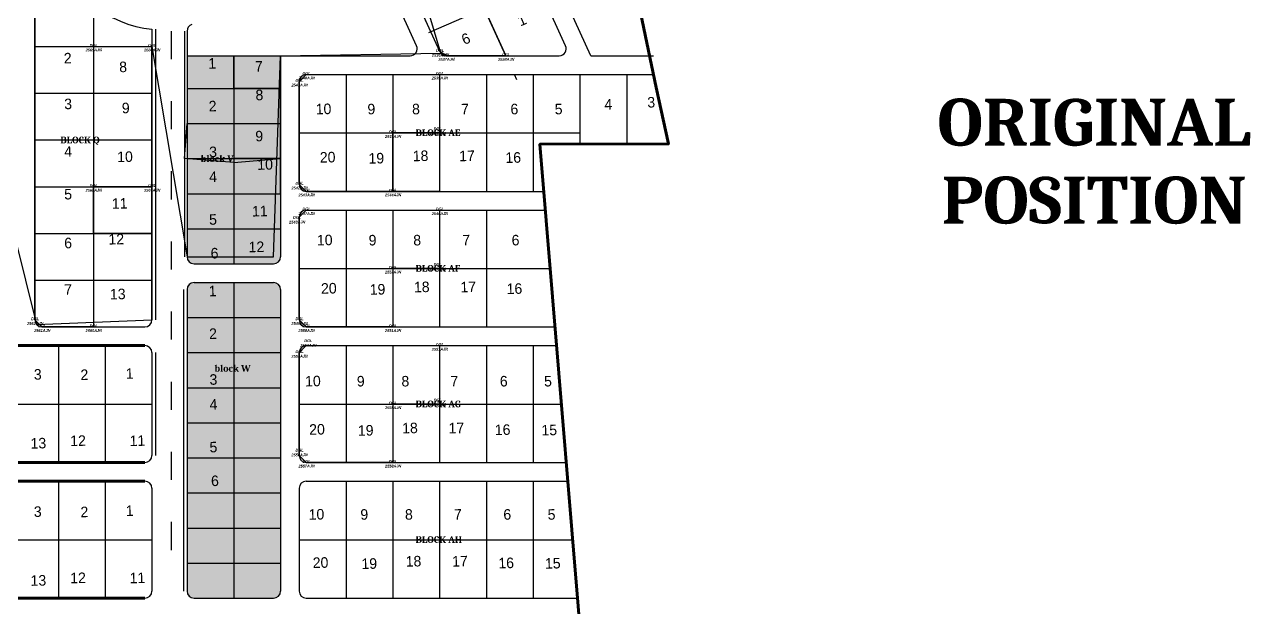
# Model space of a CAD drawing. Header units: metres. Extents: x 527079 to 600981, y 729644 to 782828.
# Drawn here: x 596223 to 596748, y 731633 to 731883 of the extents above; entities that cross this region are included whole.
import ezdxf

# ---------------------------------------------------------------- set-up
doc = ezdxf.new("R2010")
doc.units = ezdxf.units.M
doc.header["$MEASUREMENT"] = 0
doc.linetypes.add('ACAD_ISO03W100', pattern=[30, 12, -18])
doc.layers.add('KETU_EPE_BOUNDARY', color=7, linetype='Continuous', lineweight=140, true_color=0xffffff)

msp = doc.modelspace()

# ---------------------------------------------------------------- hatches: boundary and pattern name
at = {"true_color": 0x293189}
h = msp.add_hatch(color=177, dxfattribs=at)
h.dxf.hatch_style = 1
h.paths.add_polyline_path([(596009.49974, 731972.44145), (595989.49883, 731972.44145), (595989.35586, 731957.44145), (596009.35677, 731957.44145)], flags=17)
h.paths.add_polyline_path([(596009.64271, 731987.44145), (595989.6418, 731987.44145), (595989.49883, 731972.44145), (596009.49974, 731972.44145)], flags=16)
h.paths.add_polyline_path([(596009.78568, 732002.44145), (595989.78477, 732002.44145), (595989.6418, 731987.44145), (596009.64271, 731987.44145)], flags=16)
h.paths.add_polyline_path([(596009.99298, 732024.19058, 0.374211434), (596007.43553, 732027.18637), (595990.04534, 732029.77927), (595989.78477, 732002.44145), (596009.78568, 732002.44145)], flags=16)
h.paths.add_polyline_path([(595990.04534, 732029.77927), (595973.48224, 732032.24885, 0.455380119), (595970.03996, 732029.31024), (595969.78386, 732002.44145), (595989.78477, 732002.44145)])
h.paths.add_polyline_path([(596009.99298, 732024.19058, 0.374211434), (596007.43553, 732027.18637), (595990.04534, 732029.77927), (595989.78477, 732002.44145), (595989.21289, 731942.44145), (596009.2138, 731942.44145)])
h.paths.add_polyline_path([(596009.2138, 731942.44145), (595989.21289, 731942.44145), (595989.06992, 731927.44145), (596006.09929, 731927.44145, 0.411424723), (596009.09915, 731930.41286)])
h.paths.add_polyline_path([(596057.50192, 731972.44145), (596037.50101, 731972.44145), (596037.35804, 731957.44145), (596057.35895, 731957.44145)])
h.paths.add_polyline_path([(595989.21289, 731942.44145), (595969.21198, 731942.44145), (595969.09788, 731930.47005, 0.417007912), (595972.09774, 731927.44145), (595989.06992, 731927.44145)])
h.paths.add_polyline_path([(595989.35586, 731957.44145), (595969.35495, 731957.44145), (595969.21198, 731942.44145), (595989.21289, 731942.44145)])
h.paths.add_polyline_path([(595989.49883, 731972.44145), (595969.49792, 731972.44145), (595969.35495, 731957.44145), (595989.35586, 731957.44145)])
h.paths.add_polyline_path([(595989.6418, 731987.44145), (595969.64089, 731987.44145), (595969.49792, 731972.44145), (595989.49883, 731972.44145)])
h.paths.add_polyline_path([(595989.78477, 732002.44145), (595969.78386, 732002.44145), (595969.64089, 731987.44145), (595989.6418, 731987.44145)])
h.paths.add_polyline_path([(596009.99298, 732024.19058, 0.374211434), (596007.43553, 732027.18637), (595990.04534, 732029.77927), (595989.35586, 731957.44145), (596009.35677, 731957.44145)], flags=17)
h.paths.add_polyline_path([(596037.35804, 731957.44145), (596017.35713, 731957.44145), (596017.21416, 731942.44145), (596037.21507, 731942.44145)])
h.paths.add_polyline_path([(596037.50101, 731972.44145), (596017.5001, 731972.44145), (596017.35713, 731957.44145), (596037.35804, 731957.44145)])
h.paths.add_polyline_path([(596037.64398, 731987.44145), (596017.64307, 731987.44145), (596017.5001, 731972.44145), (596037.50101, 731972.44145)])
h.paths.add_polyline_path([(596037.78695, 732002.44145), (596017.78604, 732002.44145), (596017.64307, 731987.44145), (596037.64398, 731987.44145)])
h.paths.add_polyline_path([(596057.92704, 732017.04355, 0.374211434), (596055.36959, 732020.03934), (596037.9794, 732022.63224), (596037.64398, 731987.44145), (596057.64489, 731987.44145)])
h.paths.add_polyline_path([(596057.64489, 731987.44145), (596037.64398, 731987.44145), (596037.50101, 731972.44145), (596057.50192, 731972.44145)])
h.paths.add_polyline_path([(596057.35895, 731957.44145), (596037.35804, 731957.44145), (596037.21507, 731942.44145), (596057.21598, 731942.44145)])
h.paths.add_polyline_path([(596057.21598, 731942.44145), (596037.21507, 731942.44145), (596037.0721, 731927.44145), (596054.10147, 731927.44145, 0.411424723), (596057.10133, 731930.41286)])
h.paths.add_polyline_path([(596037.21507, 731942.44145), (596017.21416, 731942.44145), (596017.10006, 731930.47005, 0.417007912), (596020.09992, 731927.44145), (596037.0721, 731927.44145)])
h.paths.add_polyline_path([(596085.21725, 731942.44145), (596065.21634, 731942.44145), (596065.10224, 731930.47005, 0.417007912), (596068.1021, 731927.44145), (596085.07428, 731927.44145)])
h.paths.add_polyline_path([(596105.21816, 731942.44145), (596085.21725, 731942.44145), (596085.07428, 731927.44145), (596102.10365, 731927.44145, 0.411424723), (596105.10351, 731930.41286)])
h.paths.add_polyline_path([(596105.36113, 731957.44145), (596085.36022, 731957.44145), (596085.21725, 731942.44145), (596105.21816, 731942.44145)])
h.paths.add_polyline_path([(596105.5041, 731972.44145), (596085.50319, 731972.44145), (596085.36022, 731957.44145), (596105.36113, 731957.44145)])
h.paths.add_polyline_path([(596105.64707, 731987.44145), (596085.64616, 731987.44145), (596085.50319, 731972.44145), (596105.5041, 731972.44145)])
h.paths.add_polyline_path([(596105.79004, 732002.44145), (596085.78913, 732002.44145), (596085.64616, 731987.44145), (596105.64707, 731987.44145)])
h.paths.add_polyline_path([(596085.78913, 732002.44145), (596065.78823, 732002.44145), (596065.64525, 731987.44145), (596085.64616, 731987.44145)])
h.paths.add_polyline_path([(596085.64616, 731987.44145), (596065.64525, 731987.44145), (596065.50228, 731972.44145), (596085.50319, 731972.44145)])
h.paths.add_polyline_path([(596085.50319, 731972.44145), (596065.50228, 731972.44145), (596065.35931, 731957.44145), (596085.36022, 731957.44145)])
h.paths.add_polyline_path([(596085.36022, 731957.44145), (596065.35931, 731957.44145), (596065.21634, 731942.44145), (596085.21725, 731942.44145)])
h.paths.add_polyline_path([(596037.9794, 732022.63224), (596021.4163, 732025.10182, 0.455380119), (596017.97402, 732022.16321), (596017.78604, 732002.44145), (596037.78695, 732002.44145)])
h.paths.add_polyline_path([(596312.88033, 731742.44145), (596292.88033, 731742.44145), (596292.88033, 731727.44145), (596312.88033, 731727.44145)])
h.paths.add_polyline_path([(596312.88033, 731727.44145), (596292.88033, 731727.44145), (596292.88033, 731712.44145), (596312.88033, 731712.44145)])
h.paths.add_polyline_path([(596312.88033, 731712.44145), (596292.88033, 731712.44145), (596292.88033, 731697.44145), (596312.88033, 731697.44145)])
h.paths.add_polyline_path([(596312.88033, 731697.44145), (596292.88033, 731697.44145), (596292.88033, 731682.44145), (596312.88033, 731682.44145)])
h.paths.add_polyline_path([(596312.88033, 731682.44145), (596292.88033, 731682.44145), (596292.88033, 731667.44145), (596312.88033, 731667.44145)])
h.paths.add_polyline_path([(596312.88033, 731667.44145), (596292.88033, 731667.44145), (596292.88033, 731652.44145), (596312.88033, 731652.44145)])
h.paths.add_polyline_path([(596312.88033, 731652.44145), (596292.88033, 731652.44145), (596292.88033, 731640.44145, 0.414213562), (596295.88033, 731637.44145), (596312.88033, 731637.44145)])
h.paths.add_polyline_path([(596332.88033, 731652.44145), (596312.88033, 731652.44145), (596312.88033, 731637.44145), (596329.88033, 731637.44145, 0.414213562), (596332.88033, 731640.44145)])
h.paths.add_polyline_path([(596332.88033, 731667.44145), (596312.88033, 731667.44145), (596312.88033, 731652.44145), (596332.88033, 731652.44145)])
h.paths.add_polyline_path([(596332.88033, 731682.44145), (596312.88033, 731682.44145), (596312.88033, 731667.44145), (596332.88033, 731667.44145)])
h.paths.add_polyline_path([(596332.88033, 731697.44145), (596312.88033, 731697.44145), (596312.88033, 731682.44145), (596332.88033, 731682.44145)])
h.paths.add_polyline_path([(596332.88033, 731712.44145), (596312.88033, 731712.44145), (596312.88033, 731697.44145), (596332.88033, 731697.44145)])
h.paths.add_polyline_path([(596332.88033, 731727.44145), (596312.88033, 731727.44145), (596312.88033, 731712.44145), (596332.88033, 731712.44145)])
h.paths.add_polyline_path([(596332.88033, 731742.44145), (596312.88033, 731742.44145), (596312.88033, 731727.44145), (596332.88033, 731727.44145)])
h.paths.add_polyline_path([(596312.88033, 731772.44145), (596295.88033, 731772.44145, 0.414213562), (596292.88033, 731769.44145), (596292.88033, 731757.44145), (596312.88033, 731757.44145)])
h.paths.add_polyline_path([(596332.88033, 731769.44145, 0.414213562), (596329.88033, 731772.44145), (596312.88033, 731772.44145), (596312.88033, 731757.44145), (596332.88033, 731757.44145)])
h.paths.add_polyline_path([(596312.88033, 731757.44145), (596292.88033, 731757.44145), (596292.88033, 731742.44145), (596312.88033, 731742.44145)])
h.paths.add_polyline_path([(596332.88033, 731757.44145), (596312.88033, 731757.44145), (596312.88033, 731742.44145), (596332.88033, 731742.44145)])
h.paths.add_polyline_path([(596312.88033, 731795.44145), (596292.88033, 731795.44145), (596292.88033, 731783.44145, 0.414213562), (596295.88033, 731780.44145), (596312.88033, 731780.44145)])
h.paths.add_polyline_path([(596332.88033, 731795.44145), (596312.88033, 731795.44145), (596312.88033, 731780.44145), (596329.88033, 731780.44145, 0.414213562), (596332.88033, 731783.44145)])
h.paths.add_polyline_path([(596332.88033, 731810.44145), (596312.88033, 731810.44145), (596312.88033, 731795.44145), (596332.88033, 731795.44145)])
h.paths.add_polyline_path([(596332.88033, 731825.44145), (596312.88033, 731825.44145), (596312.88033, 731810.44145), (596332.88033, 731810.44145)])
h.paths.add_polyline_path([(596332.88033, 731840.44145), (596312.88033, 731840.44145), (596312.88033, 731825.44145), (596332.88033, 731825.44145)])
h.paths.add_polyline_path([(596332.88033, 731855.44145), (596312.88033, 731855.44145), (596312.88033, 731840.44145), (596332.88033, 731840.44145)])
h.paths.add_polyline_path([(596332.88033, 731869.44145), (596312.88033, 731869.44145), (596312.88033, 731855.44145), (596332.88033, 731855.44145)])
h.paths.add_polyline_path([(596312.88033, 731869.44145), (596292.88033, 731869.44145), (596292.88033, 731855.44145), (596312.88033, 731855.44145)])
h.paths.add_polyline_path([(596312.88033, 731855.44145), (596292.88033, 731855.44145), (596292.88033, 731840.44145), (596312.88033, 731840.44145)])
h.paths.add_polyline_path([(596312.88033, 731840.44145), (596292.88033, 731840.44145), (596292.88033, 731825.44145), (596312.88033, 731825.44145)])
h.paths.add_polyline_path([(596312.88033, 731825.44145), (596292.88033, 731825.44145), (596292.88033, 731810.44145), (596312.88033, 731810.44145)])
h.paths.add_polyline_path([(596312.88033, 731810.44145), (596292.88033, 731810.44145), (596292.88033, 731795.44145), (596312.88033, 731795.44145)])
h.paths.add_polyline_path([(596287.74801, 732026.29277), (596273.43006, 732021.69103), (596280.92844, 732003.0934), (596295.24639, 732007.69515)])
h.paths.add_polyline_path([(596295.24639, 732007.69515), (596280.92844, 732003.0934), (596288.42681, 731984.49578), (596299.67436, 731988.1107, 0.43554702), (596301.53878, 731992.08864)])
h.paths.add_polyline_path([(596280.92844, 732003.0934), (596266.61049, 731998.49166), (596274.10886, 731979.89403), (596288.42681, 731984.49578)])
h.paths.add_polyline_path([(596273.43006, 732021.69103), (596259.11211, 732017.08928), (596266.61049, 731998.49166), (596280.92844, 732003.0934)])
h.paths.add_polyline_path([(596259.11211, 732017.08928), (596244.79416, 732012.48754), (596252.29254, 731993.88991), (596266.61049, 731998.49166)])
h.paths.add_polyline_path([(596266.61049, 731998.49166), (596252.29254, 731993.88991), (596259.79092, 731975.29229), (596274.10886, 731979.89403)])
h.paths.add_polyline_path([(596244.79416, 732012.48754), (596229.96239, 732007.72065, 0.325801543), (596227.88033, 732004.86454), (596227.88033, 731986.04391), (596252.29254, 731993.88991)])
h.paths.add_polyline_path([(596252.29254, 731993.88991), (596227.88033, 731986.04391), (596227.88033, 731969.15165, 0.5085214), (596231.79828, 731966.29554), (596259.79092, 731975.29229)])
h.paths.add_polyline_path([(596618.10631, 732060.29251, 0.402279837), (596614.24518, 732061.82725), (596612.99461, 732061.31815), (596603.1207, 732057.00477), (596611.41403, 732038.8026), (596625.16137, 732044.80808)])
h.paths.add_polyline_path([(596603.1207, 732057.00477), (596589.37336, 732050.99929), (596597.66669, 732032.79712), (596611.41403, 732038.8026)])
h.paths.add_polyline_path([(596589.37336, 732050.99929), (596575.62602, 732044.99381), (596583.91934, 732026.79165), (596597.66669, 732032.79712)])
h.paths.add_polyline_path([(596575.62602, 732044.99381), (596561.87868, 732038.98833), (596570.172, 732020.78617), (596583.91934, 732026.79165)])
h.paths.add_polyline_path([(596561.87868, 732038.98833), (596548.13133, 732032.98285), (596556.42466, 732014.78069), (596570.172, 732020.78617)])
h.paths.add_polyline_path([(596548.13133, 732032.98285), (596537.17651, 732028.19728, 0.418807287), (596535.64747, 732024.2043), (596542.67732, 732008.77521), (596556.42466, 732014.78069)])
h.paths.add_polyline_path([(596556.42466, 732014.78069), (596542.67732, 732008.77521), (596549.74613, 731993.26062, 0.409634711), (596553.67706, 731991.75534), (596564.71799, 731996.57852)])
h.paths.add_polyline_path([(596570.172, 732020.78617), (596556.42466, 732014.78069), (596564.71799, 731996.57852), (596578.46533, 732002.584)])
h.paths.add_polyline_path([(596583.91934, 732026.79165), (596570.172, 732020.78617), (596578.46533, 732002.584), (596592.21267, 732008.58948)])
h.paths.add_polyline_path([(596597.66669, 732032.79712), (596583.91934, 732026.79165), (596592.21267, 732008.58948), (596605.96001, 732014.59496)])
h.paths.add_polyline_path([(596611.41403, 732038.8026), (596597.66669, 732032.79712), (596605.96001, 732014.59496), (596619.70735, 732020.60044)])
h.paths.add_polyline_path([(596628.70849, 732037.02287), (596625.16137, 732044.80808), (596611.41403, 732038.8026), (596619.70735, 732020.60044), (596629.00118, 732024.66041, 0.359555109), (596630.7268, 732028.06924)])
h.paths.add_polyline_path([(596535.3454, 732005.57229), (596521.59806, 731999.56681), (596529.89139, 731981.36465), (596540.84621, 731986.15022, 0.418807287), (596542.37525, 731990.1432)])
h.paths.add_polyline_path([(596521.59806, 731999.56681), (596507.85072, 731993.56133), (596516.14405, 731975.35917), (596529.89139, 731981.36465)])
h.paths.add_polyline_path([(596507.85072, 731993.56133), (596494.10338, 731987.55586), (596502.3967, 731969.35369), (596516.14405, 731975.35917)])
h.paths.add_polyline_path([(596494.10338, 731987.55586), (596480.35604, 731981.55038), (596488.64936, 731963.34821), (596502.3967, 731969.35369)])
h.paths.add_polyline_path([(596480.35604, 731981.55038), (596466.60869, 731975.5449), (596474.90202, 731957.34273), (596488.64936, 731963.34821)])
h.paths.add_polyline_path([(596466.60869, 731975.5449), (596452.86135, 731969.53942), (596461.15468, 731951.33726), (596474.90202, 731957.34273)])
h.paths.add_polyline_path([(596458.31537, 731993.74706), (596444.56803, 731987.74159), (596452.86135, 731969.53942), (596466.60869, 731975.5449)])
h.paths.add_polyline_path([(596472.06271, 731999.75254), (596458.31537, 731993.74706), (596466.60869, 731975.5449), (596480.35604, 731981.55038)])
h.paths.add_polyline_path([(596485.81005, 732005.75802), (596472.06271, 731999.75254), (596480.35604, 731981.55038), (596494.10338, 731987.55586)])
h.paths.add_polyline_path([(596499.55739, 732011.7635), (596485.81005, 732005.75802), (596494.10338, 731987.55586), (596507.85072, 731993.56133)])
h.paths.add_polyline_path([(596535.3454, 732005.57229), (596528.2766, 732021.08688, 0.409634711), (596524.34566, 732022.59217), (596499.55739, 732011.7635), (596507.85072, 731993.56133), (596521.59806, 731999.56681)])
h.paths.add_polyline_path([(596430.82068, 731981.73611), (596419.86586, 731976.95053, 0.418807287), (596418.33682, 731972.95755), (596425.36667, 731957.52846), (596439.11401, 731963.53394)])
h.paths.add_polyline_path([(596444.56803, 731987.74159), (596430.82068, 731981.73611), (596439.11401, 731963.53394), (596452.86135, 731969.53942)])
h.paths.add_polyline_path([(596452.86135, 731969.53942), (596439.11401, 731963.53394), (596447.40734, 731945.33178), (596461.15468, 731951.33726)])
h.paths.add_polyline_path([(596439.11401, 731963.53394), (596425.36667, 731957.52846), (596432.43547, 731942.01387, 0.409634711), (596436.36641, 731940.50859), (596447.40734, 731945.33178)])

# ---------------------------------------------------------------- linework, layer by layer
for p, q in [((596454.77631, 731873.6853), (596410.96595, 731969.84013)), ((596429.23728, 731869.44145), (596386.82919, 731962.51858)), ((596227.88033, 731954.44635), (596227.88033, 731756.44145)), ((596400.96451, 731871.19761), (596365.18043, 731949.73637)), ((596391.03981, 731873.6853), (596357.85258, 731946.52452)), ((596465.50115, 731869.44145), (596438.2408, 731929.27236)), ((596478.22958, 731928.95476), (596498.72877, 731831.73342)), ((596396.22925, 731879.32466), (596442.91473, 731899.71905)), ((596252.88033, 731891.69673), (596252.88033, 731753.44145)), ((596277.88033, 731880.79141), (596277.88033, 731756.44145)), ((596279.38033, 731880.79141), (596279.38033, 731756.44145)), ((596291.88033, 731879.96111), (596291.88033, 731783.44145)), ((596292.88033, 731879.96111), (596292.88033, 731783.44145)), ((596227.88033, 731873.44145), (596277.88033, 731873.44145)), ((596292.88033, 731869.44145), (596388.30982, 731869.44145)), ((596312.88033, 731869.44145), (596312.88033, 731780.44145)), ((596332.88033, 731869.44145), (596332.88033, 731783.44145)), ((596403.6945, 731869.44145), (596452.04632, 731869.44145)), ((596465.50115, 731869.44145), (596492.32741, 731869.44145)), ((596312.88033, 731863.45098), (596312.88033, 731851.20963)), ((596343.88033, 731861.44145), (596492.32741, 731861.44145)), ((596360.88033, 731861.44145), (596360.88033, 731811.44145)), ((596380.88033, 731861.44145), (596380.88033, 731811.44145)), ((596400.88033, 731861.44145), (596400.88033, 731811.44145)), ((596420.88033, 731861.44145), (596420.88033, 731811.44145)), ((596433.95999, 731859.07607), (596432.88226, 731861.44145)), ((596440.88033, 731861.44145), (596440.88033, 731811.44145)), ((596460.88033, 731861.44145), (596460.88033, 731831.64232)), ((596480.88033, 731861.44145), (596480.88033, 731831.69046)), ((596227.88033, 731853.44145), (596277.88033, 731853.44145)), ((596292.88033, 731855.44145), (596332.88033, 731855.44145)), ((596340.88033, 731858.44145), (596340.88033, 731814.44145)), ((596292.88033, 731840.44145), (596332.88033, 731840.44145)), ((596227.88033, 731833.44145), (596277.88033, 731833.44145)), ((596340.88033, 731836.44145), (596460.88033, 731836.44145)), ((596498.72877, 731831.73342), (596443.76147, 731831.60112)), ((596292.88033, 731825.44145), (596332.88033, 731825.44145)), ((596227.88033, 731813.44145), (596277.88033, 731813.44145)), ((596292.88033, 731810.44145), (596332.88033, 731810.44145)), ((596343.88033, 731811.44145), (596445.42802, 731811.44145)), ((596343.88033, 731803.44145), (596446.08937, 731803.44145)), ((596360.88033, 731803.44145), (596360.88033, 731753.44145)), ((596380.88033, 731803.44145), (596380.88033, 731753.44145)), ((596400.88033, 731803.44145), (596400.88033, 731753.44145)), ((596420.88033, 731803.44145), (596420.88033, 731753.44145)), ((596340.88033, 731800.44145), (596340.88033, 731756.44145)), ((596227.88033, 731793.44145), (596277.88033, 731793.44145)), ((596292.88033, 731795.44145), (596332.88033, 731795.44145)), ((596295.88033, 731780.44145), (596329.88033, 731780.44145)), ((596340.88033, 731778.44145), (596448.15606, 731778.44145)), ((596227.88033, 731773.44145), (596277.88033, 731773.44145)), ((596295.88033, 731772.44145), (596329.88033, 731772.44145)), ((596312.88033, 731772.44145), (596312.88033, 731637.44145)), ((596291.38033, 731769.44145), (596291.38033, 731640.44145)), ((596292.88033, 731769.44145), (596292.88033, 731640.44145)), ((596332.88033, 731769.44145), (596332.88033, 731640.44145)), ((596292.88033, 731757.44145), (596332.88033, 731757.44145)), ((596230.88033, 731753.44145), (596274.88033, 731753.44145)), ((596343.88033, 731753.44145), (596450.22275, 731753.44145)), ((596237.88033, 731745.44145), (596237.88033, 731695.44145)), ((596257.88033, 731745.44145), (596257.88033, 731695.44145)), ((596343.88033, 731745.44145), (596450.8841, 731745.44145)), ((596360.88033, 731745.44145), (596360.88033, 731695.44145)), ((596380.88033, 731745.44145), (596380.88033, 731695.44145)), ((596400.88033, 731745.44145), (596400.88033, 731695.44145)), ((596420.88033, 731745.44145), (596420.88033, 731695.44145)), ((596440.88033, 731745.44145), (596440.88033, 731695.44145)), ((596277.88033, 731742.44145), (596277.88033, 731698.44145)), ((596279.38033, 731742.44145), (596279.38033, 731698.44145)), ((596292.88033, 731742.44145), (596332.88033, 731742.44145)), ((596340.88033, 731742.44145), (596340.88033, 731698.44145)), ((596292.88033, 731727.44145), (596332.88033, 731727.44145)), ((596080.49198, 731720.44145), (596277.88033, 731720.44145)), ((596340.88033, 731720.44145), (596452.95079, 731720.44145)), ((596292.88033, 731712.44145), (596332.88033, 731712.44145)), ((596292.88033, 731697.44145), (596332.88033, 731697.44145)), ((596343.88033, 731695.44145), (596455.01749, 731695.44145)), ((596237.88033, 731687.44145), (596237.88033, 731637.44145)), ((596257.88033, 731687.44145), (596257.88033, 731637.44145)), ((596343.88033, 731687.44145), (596455.67883, 731687.44145)), ((596360.88033, 731687.44145), (596360.88033, 731637.44145)), ((596380.88033, 731687.44145), (596380.88033, 731637.44145)), ((596400.88033, 731687.44145), (596400.88033, 731637.44145)), ((596420.88033, 731687.44145), (596420.88033, 731637.44145)), ((596440.88033, 731687.44145), (596440.88033, 731637.44145)), ((596277.88033, 731684.44145), (596277.88033, 731640.44145)), ((596292.88033, 731682.44145), (596332.88033, 731682.44145)), ((596340.88033, 731684.44145), (596340.88033, 731640.44145)), ((596292.88033, 731667.44145), (596332.88033, 731667.44145)), ((596292.88033, 731667.44145), (596332.88033, 731667.44145)), ((596081.91891, 731662.44145), (596277.88033, 731662.44145)), ((596340.88033, 731662.44145), (596457.74552, 731662.44145)), ((596292.88033, 731652.44145), (596332.88033, 731652.44145)), ((596292.88033, 731652.44145), (596332.88033, 731652.44145)), ((596295.88033, 731637.44145), (596329.88033, 731637.44145)), ((596343.88033, 731637.44145), (596459.81222, 731637.44145))]:
    msp.add_line(p, q)
at = {"linetype": 'ACAD_ISO03W100'}
msp.add_line((596286.04641, 731880.01447), (596286.04641, 731643.60341), dxfattribs=at)
msp.add_line((596286.04641, 731880.01447), (596286.04641, 731643.60341), dxfattribs=at)
at = {"color": 114, "true_color": 0x139b48}
msp.add_lwpolyline([(596227.88033, 732007.05149), (596113.84214, 732007.86916), (596116.10428, 731927.44145), (596079.88033, 731919.44145), (596079.88033, 731894.44145), (596099.88033, 731869.44145), (596199.88033, 731869.44145), (596228.60113, 731754.49075), (596277.88033, 731756.44145), (596277.88033, 731873.44145), (596292.88033, 731783.44145), (596329.88033, 731783.44145), (596332.88033, 731869.44145), (596401.4153, 731870.49075), (596369.46839, 731978.15809), (596330.50964, 732075.33971), (596138.62039, 732040.99135)], dxfattribs=at)
at = {"color": 1}
for points in [[(596403.6945, 731869.44145), (596400.96451, 731871.19761), (596365.18043, 731949.73637), (596366.70947, 731953.72935), (596386.82919, 731962.51858), (596429.23728, 731869.44145)], [(596343.88033, 731861.44145), (596400.88033, 731861.44145), (596400.88033, 731836.44145), (596380.88033, 731836.44145), (596380.88033, 731811.44145), (596343.88033, 731811.44145), (596340.88033, 731814.44145), (596340.88033, 731858.44145)], [(596343.88033, 731803.44145), (596400.88033, 731803.44145), (596400.88033, 731778.44145), (596380.88033, 731778.44145), (596380.88033, 731753.44145), (596343.88033, 731753.44145), (596340.88033, 731756.44145), (596340.88033, 731800.44145)], [(596343.88033, 731745.44145), (596400.88033, 731745.44145), (596400.88033, 731720.44145), (596380.88033, 731720.44145), (596380.88033, 731695.44145), (596343.88033, 731695.44145), (596340.88033, 731698.44145), (596340.88033, 731742.44145)]]:
    msp.add_lwpolyline(points, close=True, dxfattribs=at)
for points in [[(596227.88033, 731893.44145), (596251.06969, 731893.44145), (596252.88033, 731891.69673), (596252.88033, 731873.44145), (596277.88033, 731873.44145), (596277.88033, 731813.44145), (596252.88033, 731813.44145), (596252.88033, 731753.44145), (596230.88033, 731753.44145), (596227.88033, 731756.44145), (596227.88033, 731893.44145)], [(596312.88033, 731869.44145), (596332.88033, 731869.44145), (596332.88033, 731855.44145), (596312.88033, 731855.44145), (596312.88033, 731869.44145)], [(596312.88033, 731855.44145), (596312.88033, 731823.84078), (596332.88033, 731825.44145), (596332.88033, 731855.44145)], [(596292.88033, 731840.44145), (596312.88033, 731840.44145), (596312.88033, 731823.84078), (596291.88033, 731825.44145), (596292.88033, 731840.44145)], [(596380.88033, 731836.44145), (596400.88033, 731836.44145), (596400.88033, 731811.44145), (596380.88033, 731811.44145), (596380.88033, 731836.44145)], [(596312.88033, 731810.44145), (596332.88033, 731810.44145), (596332.88033, 731825.44145), (596312.88033, 731825.44145), (596312.88033, 731810.44145)], [(596252.88033, 731814.51856), (596252.88033, 731773.44145), (596277.88033, 731773.44145), (596277.88033, 731793.44145), (596252.88033, 731793.44145), (596252.88033, 731813.44145), (596277.88033, 731813.44145), (596277.88033, 731793.44145)]]:
    msp.add_lwpolyline(points, dxfattribs=at)
for centre, radius, start, end in [((596281.50943, 731923.21935), 42.58286, 42.613079, 265.1110761), ((596295.88033, 731879.96111), 3, 108.3771071, 180), ((596388.30982, 731872.44145), 3, 270, 24.4951059), ((596403.6945, 731872.44145), 3, 204.4951059, 270), ((596452.04632, 731872.44145), 3, 270, 24.4951059), ((596343.88033, 731858.44145), 3, 90, 180), ((596343.88033, 731814.44145), 3, 180, 270), ((596343.88033, 731800.44145), 3, 90, 180), ((596295.88033, 731783.44145), 3, 180, 270), ((596329.88033, 731783.44145), 3, 270, 0), ((596295.88033, 731769.44145), 3, 90, 180), ((596329.88033, 731769.44145), 3, 0, 90), ((596230.88033, 731756.44145), 3, 180, 270), ((596274.88033, 731756.44145), 3, 270, 0), ((596343.88033, 731756.44145), 3, 180, 270), ((596274.88033, 731742.44145), 3, 360, 90), ((596343.88033, 731742.44145), 3, 90, 180), ((596274.88033, 731698.44145), 3, 270, 360), ((596343.88033, 731698.44145), 3, 180, 270), ((596274.88033, 731684.44145), 3, 0, 90), ((596343.88033, 731684.44145), 3, 90, 180), ((596274.88033, 731640.44145), 3, 270, 0), ((596295.88033, 731640.44145), 3, 180, 270), ((596329.88033, 731640.44145), 3, 270, 0), ((596343.88033, 731640.44145), 3, 180, 270)]:
    msp.add_arc(centre, radius, start, end)
at = {"layer": 'KETU_EPE_BOUNDARY', "color": 1}
msp.add_lwpolyline([(596661.39447, 732043.97265), (596636.331, 732039.588), (596646.512, 731994.423), (596478.22958, 731928.95476), (596493.50323, 731855.81055), (596498.72877, 731831.73342), (596443.76147, 731831.60112), (596465.49703, 731568.67444), (596272.11165, 731605.78685), (596050.33586, 731604.44145), (596045.33786, 731807.59367), (595980.68007, 731808.7107), (595935.38328, 731855.65373), (595934.56718, 731981.81685), (595937.43571, 732070.98822), (596198.05787, 732032.12915), (596306.76649, 732068.24323), (596358.98307, 732083.85), (596611.2466, 732138.75801), (596637.93624, 732144.93908), (596688.439, 732048.834)], close=True, dxfattribs=at)
for points in [[(596274.88033, 731695.44145), (596084.03414, 731695.44145, -0.407027405), (596081.03505, 731698.36767), (596079.95255, 731742.36767, -0.421436422), (596082.95164, 731745.44145), (596274.88033, 731745.44145)], [(596274.88033, 731637.44145), (596085.46107, 731637.44145, -0.407027405), (596082.46198, 731640.36767), (596081.37948, 731684.36767, -0.421436422), (596084.37857, 731687.44145), (596274.88033, 731687.44145)]]:
    msp.add_lwpolyline(points, format="xyb", dxfattribs=at)

# ---------------------------------------------------------------- texts
at = {"char_height": 4.5017338, "attachment_point": 1}
for s, width, heights, insert, rotation in [('{\\fCentury Gothic|b0|i0|c0|p34;1}', 7.3482261, [4.50173], (596433.64757, 731886.07725), 23.1752424), ('{\\fCentury Gothic|b0|i0|c0|p34;6}', 7.3482261, [4.50173], (596409.68349, 731878.15056), 23.1752424), ('{\\fCentury Gothic|b0|i0|c0|p34;2}', 7.3482261, [4.50173], (596240.14472, 731870.64242), 1.358788), ('{\\fCentury Gothic|b0|i0|c0|p34;8}', 7.3482261, [4.50173], (596263.83585, 731866.89794), 1.358788), ('{\\fCentury Gothic|b0|i0|c0|p34;1}', 7.3482261, [4.50173], (596301.92306, 731868.39095), 1.358788), ('{\\fCentury Gothic|b0|i0|c0|p34;7}', 7.3482261, [4.50173], (596321.87161, 731867.11661), 1.358788), ('{\\fCentury Gothic|b0|i0|c0|p34;8}', 7.3482261, [4.50173], (596322.10531, 731854.89824), 1.358788), ('{\\fCentury Gothic|b0|i0|c0|p34;3}', 7.3482261, [4.50173], (596240.3243, 731851.05556), 1.358788), ('{\\fCentury Gothic|b0|i0|c0|p34;9}', 7.3482261, [4.50173], (596264.96462, 731849.30541), 1.358788), ('{\\fCentury Gothic|b0|i0|c0|p34;2}', 7.3482261, [4.50173], (596302.10751, 731850.12816), 1.358788), ('{\\fCentury Gothic|b0|i0|c0|p34;10}', 7.3482261, [4.50173], (596347.85474, 731848.85902), 1.358788), ('{\\fCentury Gothic|b0|i0|c0|p34;9}', 7.3482261, [4.50173], (596369.98132, 731848.85902), 1.358788), ('{\\fCentury Gothic|b0|i0|c0|p34;8}', 7.3482261, [4.50173], (596389.05098, 731848.85902), 1.358788), ('{\\fCentury Gothic|b0|i0|c0|p34;7}', 7.3482261, [4.50173], (596410.013, 731848.85902), 1.358788), ('{\\fCentury Gothic|b0|i0|c0|p34;6}', 7.3482261, [4.50173], (596431.12058, 731848.85902), 1.358788), ('{\\fCentury Gothic|b0|i0|c0|p34;5}', 7.3482261, [4.50173], (596450.04469, 731848.85902), 1.358788), ('{\\fCentury Gothic|b0|i0|c0|p34;4}', 7.3482261, [4.50173], (596471.29792, 731850.89529), 1.358788), ('{\\fCentury Gothic|b0|i0|c0|p34;3}', 7.3482261, [4.50173], (596489.6397, 731851.76798), 1.358788), ('{\\fCentury Gothic|b0|i0|c0|p34;9}', 7.3482261, [4.50173], (596322.02643, 731837.28844), 1.358788), ('{\\fCentury Gothic|b0|i0|c0|p34;4}', 7.3482261, [4.50173], (596240.3243, 731830.70102), 1.358788), ('{\\fCentury Gothic|b0|i0|c0|p34;10}', 7.3482261, [4.50173], (596262.96682, 731828.4183), 1.358788), ('{\\fCentury Gothic|b0|i0|c0|p34;3}', 7.3482261, [4.50173], (596302.2871, 731830.54129), 1.358788), ('{\\fCentury Gothic|b0|i0|c0|p34;20}', 7.3482261, [4.50173], (596349.6102, 731828.21435), 1.358788), ('{\\fCentury Gothic|b0|i0|c0|p34;19}', 7.3482261, [4.50173], (596370.42676, 731827.77802), 1.358788), ('{\\fCentury Gothic|b0|i0|c0|p34;18}', 7.3482261, [4.50173], (596389.35077, 731828.79613), 1.358788), ('{\\fCentury Gothic|b0|i0|c0|p34;17}', 7.3482261, [4.50173], (596409.1954, 731828.79613), 1.358788), ('{\\fCentury Gothic|b0|i0|c0|p34;16}', 7.3482261, [4.50173], (596428.96941, 731828.06474), 1.358788), ('{\\fCentury Gothic|b0|i0|c0|p34;10}', 7.3482261, [4.50173], (596322.88185, 731825.11583), 1.358788), ('{\\fCentury Gothic|b0|i0|c0|p34;4}', 7.3482261, [4.50173], (596302.2871, 731819.88465), 1.358788), ('{\\fCentury Gothic|b0|i0|c0|p34;5}', 7.3482261, [4.50173], (596240.3243, 731812.45038), 1.358788), ('{\\fCentury Gothic|b0|i0|c0|p34;11}', 7.3482261, [4.50173], (596260.69314, 731808.45862), 1.358788), ('{\\fCentury Gothic|b0|i0|c0|p34;5}', 7.3482261, [4.50173], (596302.2871, 731801.63402), 1.358788), ('{\\fCentury Gothic|b0|i0|c0|p34;11}', 7.3482261, [4.50173], (596320.60817, 731805.15615), 1.358788), ('{\\fCentury Gothic|b0|i0|c0|p34;6}', 7.3482261, [4.50173], (596240.3243, 731791.5579), 1.358788), ('{\\fCentury Gothic|b0|i0|c0|p34;12}', 9.6925006, [4.29763], (596259.23756, 731793.16957), 1.358788), ('{\\fCentury Gothic|b0|i0|c0|p34;10}', 7.3482261, [4.50173], (596348.36754, 731792.78019), 1.358788), ('{\\fCentury Gothic|b0|i0|c0|p34;9}', 7.3482261, [4.50173], (596370.49412, 731792.78019), 1.358788), ('{\\fCentury Gothic|b0|i0|c0|p34;8}', 7.3482261, [4.50173], (596389.56379, 731792.78019), 1.358788), ('{\\fCentury Gothic|b0|i0|c0|p34;7}', 7.3482261, [4.50173], (596410.5258, 731792.78019), 1.358788), ('{\\fCentury Gothic|b0|i0|c0|p34;6}', 7.3482261, [4.50173], (596431.63338, 731792.78019), 1.358788), ('{\\fCentury Gothic|b0|i0|c0|p34;6}', 7.3482261, [4.50173], (596302.93403, 731787.20923), 1.358788), ('{\\fCentury Gothic|b0|i0|c0|p34;12}', 9.6925006, [4.29763], (596319.15259, 731789.8671), 1.358788), ('{\\fCentury Gothic|b0|i0|c0|p34;7}', 7.3482261, [4.50173], (596240.3243, 731771.64815), 1.358788), ('{\\fCentury Gothic|b0|i0|c0|p34;13}', 7.3482261, [4.50173], (596259.85905, 731769.69417), 1.358788), ('{\\fCentury Gothic|b0|i0|c0|p34;1}', 7.3482261, [4.50173], (596302.09019, 731771.02126), 1.358788), ('{\\fCentury Gothic|b0|i0|c0|p34;20}', 7.3482261, [4.50173], (596350.123, 731772.13552), 1.358788), ('{\\fCentury Gothic|b0|i0|c0|p34;19}', 7.3482261, [4.50173], (596370.93956, 731771.69919), 1.358788), ('{\\fCentury Gothic|b0|i0|c0|p34;18}', 7.3482261, [4.50173], (596389.86357, 731772.71731), 1.358788), ('{\\fCentury Gothic|b0|i0|c0|p34;17}', 7.3482261, [4.50173], (596409.7082, 731772.71731), 1.358788), ('{\\fCentury Gothic|b0|i0|c0|p34;16}', 7.3482261, [4.50173], (596429.48222, 731771.98592), 1.358788), ('{\\fCentury Gothic|b0|i0|c0|p34;2}', 7.3482261, [4.50173], (596302.27464, 731752.75847), 1.358788), ('{\\fCentury Gothic|b0|i0|c0|p34;3}', 7.3482261, [4.50173], (596227.33286, 731735.35901), 1.358788), ('{\\fCentury Gothic|b0|i0|c0|p34;2}', 7.3482261, [4.50173], (596247.27587, 731735.21355), 1.358788), ('{\\fCentury Gothic|b0|i0|c0|p34;1}', 7.3482261, [4.50173], (596266.63285, 731735.73888), 1.358788), ('{\\fCentury Gothic|b0|i0|c0|p34;3}', 7.3482261, [4.50173], (596302.45422, 731733.1716), 1.358788), ('{\\fCentury Gothic|b0|i0|c0|p34;10}', 7.3482261, [4.50173], (596343.31506, 731732.45004), 1.358788), ('{\\fCentury Gothic|b0|i0|c0|p34;9}', 7.3482261, [4.50173], (596365.44164, 731732.45004), 1.358788), ('{\\fCentury Gothic|b0|i0|c0|p34;8}', 7.3482261, [4.50173], (596384.51131, 731732.45004), 1.358788), ('{\\fCentury Gothic|b0|i0|c0|p34;7}', 7.3482261, [4.50173], (596405.47333, 731732.45004), 1.358788), ('{\\fCentury Gothic|b0|i0|c0|p34;6}', 7.3482261, [4.50173], (596426.5809, 731732.45004), 1.358788), ('{\\fCentury Gothic|b0|i0|c0|p34;5}', 7.3482261, [4.50173], (596445.50501, 731732.45004), 1.358788), ('{\\fCentury Gothic|b0|i0|c0|p34;4}', 7.3482261, [4.50173], (596302.45422, 731722.51496), 1.358788), ('{\\fCentury Gothic|b0|i0|c0|p34;20}', 7.3482261, [4.50173], (596345.07052, 731711.80537), 1.358788), ('{\\fCentury Gothic|b0|i0|c0|p34;18}', 7.3482261, [4.50173], (596384.81109, 731712.38716), 1.358788), ('{\\fCentury Gothic|b0|i0|c0|p34;17}', 7.3482261, [4.50173], (596404.65572, 731712.38716), 1.358788), ('{\\fCentury Gothic|b0|i0|c0|p34;12}', 7.4937431, [4.50173], (596242.88904, 731706.96392), 1.358788), ('{\\fCentury Gothic|b0|i0|c0|p34;11}', 7.3482261, [4.50173], (596268.2894, 731706.96392), 1.358788), ('{\\fCentury Gothic|b0|i0|c0|p34;19}', 7.3482261, [4.50173], (596365.88708, 731711.36904), 1.358788), ('{\\fCentury Gothic|b0|i0|c0|p34;16}', 7.3482261, [4.50173], (596424.42974, 731711.65577), 1.358788), ('{\\fCentury Gothic|b0|i0|c0|p34;15}', 7.3482261, [4.50173], (596444.37275, 731711.51035), 1.358788), ('{\\fCentury Gothic|b0|i0|c0|p34;13}', 7.3482261, [4.50173], (596225.93164, 731705.87495), 1.358788), ('{\\fCentury Gothic|b0|i0|c0|p34;5}', 7.3482261, [4.50173], (596302.45422, 731704.26433), 1.358788), ('{\\fCentury Gothic|b0|i0|c0|p34;6}', 7.3482261, [4.50173], (596303.10116, 731689.83954), 1.358788), ('{\\fCentury Gothic|b0|i0|c0|p34;3}', 7.3482261, [4.50173], (596227.33286, 731676.66853), 1.358788), ('{\\fCentury Gothic|b0|i0|c0|p34;2}', 7.3482261, [4.50173], (596247.27587, 731676.52308), 1.358788), ('{\\fCentury Gothic|b0|i0|c0|p34;1}', 7.3482261, [4.50173], (596266.63285, 731677.04841), 1.358788), ('{\\fCentury Gothic|b0|i0|c0|p34;10}', 7.3482261, [4.50173], (596344.82806, 731675.45665), 1.358788), ('{\\fCentury Gothic|b0|i0|c0|p34;9}', 7.3482261, [4.50173], (596366.95464, 731675.45665), 1.358788), ('{\\fCentury Gothic|b0|i0|c0|p34;8}', 7.3482261, [4.50173], (596386.02431, 731675.45665), 1.358788), ('{\\fCentury Gothic|b0|i0|c0|p34;7}', 7.3482261, [4.50173], (596406.98632, 731675.45665), 1.358788), ('{\\fCentury Gothic|b0|i0|c0|p34;6}', 7.3482261, [4.50173], (596428.0939, 731675.45665), 1.358788), ('{\\fCentury Gothic|b0|i0|c0|p34;5}', 7.3482261, [4.50173], (596447.01801, 731675.45665), 1.358788), ('{\\fCentury Gothic|b0|i0|c0|p34;20}', 7.3482261, [4.50173], (596346.58352, 731654.81198), 1.358788), ('{\\fCentury Gothic|b0|i0|c0|p34;19}', 7.3482261, [4.50173], (596367.40008, 731654.37565), 1.358788), ('{\\fCentury Gothic|b0|i0|c0|p34;18}', 7.3482261, [4.50173], (596386.32409, 731655.39377), 1.358788), ('{\\fCentury Gothic|b0|i0|c0|p34;17}', 7.3482261, [4.50173], (596406.16872, 731655.39377), 1.358788), ('{\\fCentury Gothic|b0|i0|c0|p34;16}', 7.3482261, [4.50173], (596425.94273, 731654.66238), 1.358788), ('{\\fCentury Gothic|b0|i0|c0|p34;15}', 7.3482261, [4.50173], (596445.88575, 731654.51696), 1.358788), ('{\\fCentury Gothic|b0|i0|c0|p34;13}', 7.3482261, [4.50173], (596225.93164, 731647.18447), 1.358788), ('{\\fCentury Gothic|b0|i0|c0|p34;12}', 7.4937431, [4.50173], (596242.88904, 731648.27344), 1.358788), ('{\\fCentury Gothic|b0|i0|c0|p34;11}', 7.3482261, [4.50173], (596268.2894, 731648.27344), 1.358788)]:
    msp.add_mtext_dynamic_manual_height_columns(s, width=width, gutter_width=22.50867, heights=heights, dxfattribs=dict(at, insert=insert, rotation=rotation))
at = {"color": 5, "char_height": 1.2, "width": 278.2584131, "attachment_point": 2, "rotation": 0.6991952}
for s, insert in [('\\pxt115;{\\fArial Narrow|b1|i1|c0|p34;DGL\\P2565AJN}', (596252.97989, 731874.51978)), ('\\pxt115;{\\fArial Narrow|b1|i1|c0|p34;DGL\\P2566AJN}', (596277.97989, 731874.51978)), ('\\pxt115;{\\fArial Narrow|b1|i1|c0|p34;DGL\\P2536AJN}', (596401.06407, 731872.27593)), ('\\pxt115;{\\fArial Narrow|b1|i1|c0|p34;DGL\\P2537AJN}', (596403.79406, 731870.51978)), ('\\pxt115;{\\fArial Narrow|b1|i1|c0|p34;DGL\\P2538AJN}', (596429.33684, 731870.51978)), ('\\pxt115;{\\fArial Narrow|b1|i1|c0|p34;DGL\\P2541AJN}', (596340.97989, 731859.51978)), ('\\pxt115;{\\fArial Narrow|b1|i1|c0|p34;DGL\\P2540AJN}', (596343.97989, 731862.51978)), ('\\pxt115;{\\fArial Narrow|b1|i1|c0|p34;DGL\\P2539AJN}', (596400.97989, 731862.51978)), ('\\pxt115;{\\fArial Narrow|b1|i1|c0|p34;DGL\\P2568AJN}', (596400.07793, 731838.81498)), ('\\pxt115;{\\fArial Narrow|b1|i1|c0|p34;DGL\\P2545AJN}', (596380.97989, 731837.51978)), ('\\pxt115;{\\fArial Narrow|b1|i1|c0|p34;DGL\\P2568AJN}', (596252.97989, 731814.51978)), ('\\pxt115;{\\fArial Narrow|b1|i1|c0|p34;DGL\\P2567AJN}', (596277.97989, 731814.51978)), ('\\pxt115;{\\fArial Narrow|b1|i1|c0|p34;DGL\\P2542AJN}', (596340.97989, 731815.51978)), ('\\pxt115;{\\fArial Narrow|b1|i1|c0|p34;DGL\\P2543AJN}', (596343.97989, 731812.51978)), ('\\pxt115;{\\fArial Narrow|b1|i1|c0|p34;DGL\\P2544AJN}', (596380.97989, 731812.51978)), ('\\pxt115;{\\fArial Narrow|b1|i1|c0|p34;DGL\\P2547AJN}', (596343.97989, 731804.51978)), ('\\pxt115;{\\fArial Narrow|b1|i1|c0|p34;DGL\\P2546AJN}', (596400.97989, 731804.51978)), ('\\pxt115;{\\fArial Narrow|b1|i1|c0|p34;DGL\\P2548AJN}', (596339.94966, 731800.89791)), ('\\pxt115;{\\fArial Narrow|b1|i1|c0|p34;DGL\\P2569AJN}', (596400.07793, 731780.81498)), ('\\pxt115;{\\fArial Narrow|b1|i1|c0|p34;DGL\\P2552AJN}', (596380.97989, 731779.51978)), ('\\pxt115;{\\fArial Narrow|b1|i1|c0|p34;DGL\\P2562AJN}', (596227.97989, 731757.51978)), ('\\pxt115;{\\fArial Narrow|b1|i1|c0|p34;DGL\\P2561AJN}', (596230.97989, 731754.51978)), ('\\pxt115;{\\fArial Narrow|b1|i1|c0|p34;DGL\\P2560AJN}', (596252.97989, 731754.51978)), ('\\pxt115;{\\fArial Narrow|b1|i1|c0|p34;DGL\\P2549AJN}', (596340.97989, 731757.51978)), ('\\pxt115;{\\fArial Narrow|b1|i1|c0|p34;DGL\\P2550AJN}', (596343.97989, 731754.51978)), ('\\pxt115;{\\fArial Narrow|b1|i1|c0|p34;DGL\\P2551AJN}', (596380.97989, 731754.51978)), ('\\pxt115;{\\fArial Narrow|b1|i1|c0|p34;DGL\\P2555AJN}', (596340.97989, 731743.51978)), ('\\pxt115;{\\fArial Narrow|b1|i1|c0|p34;DGL\\P2554AJN}', (596344.76207, 731748.16139)), ('\\pxt115;{\\fArial Narrow|b1|i1|c0|p34;DGL\\P2553AJN}', (596400.97989, 731746.51978)), ('\\pxt115;{\\fArial Narrow|b1|i1|c0|p34;DGL\\P2570AJN}', (596400.07793, 731722.81498)), ('\\pxt115;{\\fArial Narrow|b1|i1|c0|p34;DGL\\P2559AJN}', (596380.97989, 731721.51978)), ('\\pxt115;{\\fArial Narrow|b1|i1|c0|p34;DGL\\P2556AJN}', (596340.97989, 731701.33311)), ('\\pxt115;{\\fArial Narrow|b1|i1|c0|p34;DGL\\P2557AJN}', (596343.97989, 731696.51978)), ('\\pxt115;{\\fArial Narrow|b1|i1|c0|p34;DGL\\P2558AJN}', (596380.97989, 731696.51978))]:
    msp.add_mtext(s, dxfattribs=dict(at, insert=insert))
at = {"insert": (596553.38741, 731851.02987), "char_height": 20, "width": 254.770542, "attachment_point": 1}
msp.add_mtext('\\A1;\\pxqc;{\\fCambria|b1|i0|c0|p18;ORIGINAL POSITION}', dxfattribs=at)
at = {"char_height": 2.856, "attachment_point": 1}
for s, heights, insert in [('{\\fCambria|b1|i0|c0|p18;BLOCK AE}', [-2.90804], (596390.60024, 731837.94078)), ('{\\fCambria|b1|i0|c0|p18;BLOCK Q}', [-3.672], (596238.71889, 731834.85498)), ('{\\fCambria|b1|i0|c0|p18;block V}', [-3.0142], (596298.71889, 731826.85498)), ('{\\fCambria|b1|i0|c0|p18;BLOCK AF}', [-2.90804], (596390.60024, 731779.94078)), ('{\\fCambria|b1|i0|c0|p18;block W}', [-3.0142], (596304.59925, 731737.16353)), ('{\\fCambria|b1|i0|c0|p18;BLOCK AG}', [-2.90804], (596390.60024, 731721.94078)), ('{\\fCambria|b1|i0|c0|p18;BLOCK AH}', [-2.90804], (596390.60024, 731663.94078))]:
    msp.add_mtext_dynamic_manual_height_columns(s, width=208.2160618, gutter_width=1, heights=heights, dxfattribs=dict(at, insert=insert))

doc.saveas('drawing.dxf')
